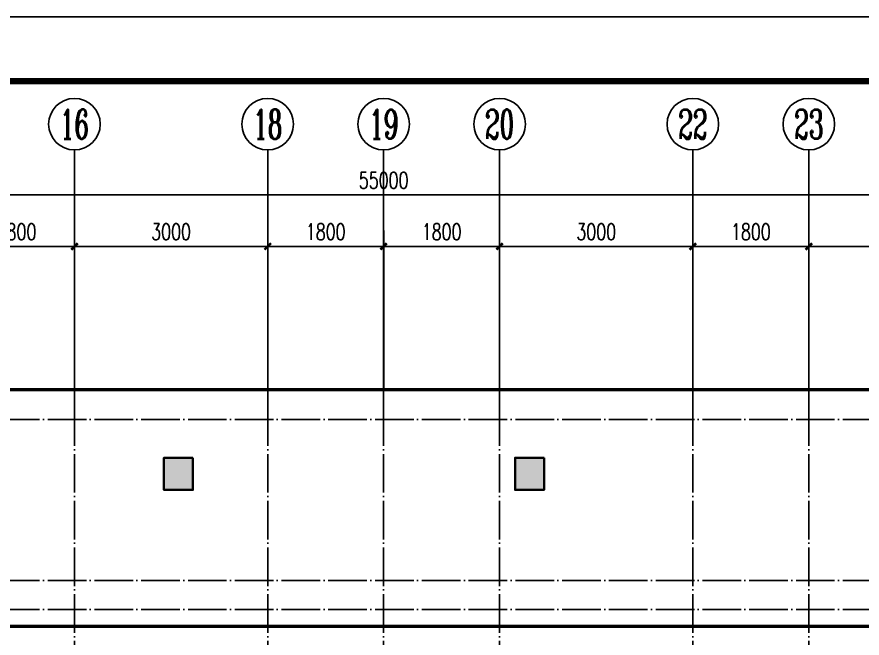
# Model space of a CAD drawing. Extents: x 393367 to 3005760, y 4998 to 826018.
# Drawn here: x 2370214 to 2383334, y 577709 to 587362 of the extents above; entities that cross this region are included whole.
import ezdxf
from ezdxf.enums import TextEntityAlignment as Align

# ---------------------------------------------------------------- set-up
doc = ezdxf.new("R2010")
doc.units = 0
doc.header["$LTSCALE"] = 1000
doc.linetypes.add('DASH', pattern=[0.35, 0.25, -0.1])
doc.linetypes.add('DOTE', pattern=[2.42, 2, -0.2, 0.02, -0.2])
doc.layers.get('0').update_dxf_attribs({"linetype": 'CONTINUOUS'})
doc.layers.get('Defpoints').update_dxf_attribs({"linetype": 'CONTINUOUS'})
for name, color, linetype in [('-TK', 7, 'CONTINUOUS'), ('AXIS', 3, 'CONTINUOUS'), ('AXIS_TEXT', 7, 'CONTINUOUS'), ('COLU', 7, 'CONTINUOUS'), ('COLU_HATCH', 251, 'CONTINUOUS'), ('DOTE', 8, 'DOTE'), ('S-引出线', 40, 'CONTINUOUS')]:
    doc.layers.add(name, color=color, linetype=linetype)
doc.layers.add('yichutu', color=7, linetype='CONTINUOUS', true_color=0xffffff, plot=False)
doc.styles.add('_TCH_AXIS', font='COMPLEX', dxfattribs={"bigfont": 'GBCBIG'})
doc.styles.add('_TCH_DIM_T3', font='SIMPLEX', dxfattribs={"width": 0.705882, "bigfont": 'GBCBIG'})
doc.styles.add('COMPLEX', font='COMPLEX')
doc.dimstyles.new('_TCH_ARCH&&100', dxfattribs={"dimtxt": 255, "dimasz": 100, "dimexe": 250, "dimexo": 300, "dimgap": 100, "dimtad": 1, "dimdec": 0, "dimzin": 0, "dimdsep": 46, "dimtxsty": '_TCH_DIM_T3', "dimblk": 'ARCHTICK', "dimcen": 0.09, "dimclrt": 7, "dimazin": 2, "dimtfac": 1, "dimtdec": 0, "dimtix": 1, "dimtmove": 2, "dimatfit": 3, "dimldrblk": 'ARCHTICK', "dimfxl": 1, "dimtolj": 1, "dimtzin": 0, "dimarcsym": 0})

# ---------------------------------------------------------------- blocks, each defined once
blk = doc.blocks.new('A1')
blk.add_lwpolyline([(0, 59400), (0, 0), (84100, 0), (84100, 59400)], close=True)
at = {"const_width": 100}
blk.add_lwpolyline([(2500, 58400), (2500, 1000), (83100, 1000), (83100, 58400)], close=True, dxfattribs=at)
blk = doc.blocks.new('_ArchTick')
at = {"color": 0, "linetype": 'ByBlock', "const_width": 0.4}
blk.add_lwpolyline([(-0.5, -0.5), (0.5, 0.5)], dxfattribs=at)
blk = doc.blocks.new('*D3531')
at = {"layer": 'AXIS', "color": 0, "lineweight": -2}
for p, q in [((2382507, 581595), (2382507, 584045)), ((2385707, 581595), (2385707, 584045)), ((2382507, 583795), (2385707, 583795))]:
    blk.add_line(p, q, dxfattribs=at)
at = {"layer": 'Defpoints', "color": 0}
for p in [(2385707, 583795), (2382507, 581295), (2385707, 581295)]:
    blk.add_point(p, dxfattribs=at)
at = {"layer": 'AXIS', "color": 0, "lineweight": -2, "xscale": 100, "yscale": 100, "zscale": 100, "rotation": 180}
blk.add_blockref('_ArchTick', (2382507, 583795), dxfattribs=at)
at = {"layer": 'AXIS', "color": 0, "lineweight": -2, "xscale": 100, "yscale": 100, "zscale": 100}
blk.add_blockref('_ArchTick', (2385707, 583795), dxfattribs=at)
at = {"layer": 'AXIS', "color": 7, "insert": (2384107, 584023), "char_height": 255, "attachment_point": 5, "style": '_TCH_DIM_T3'}
blk.add_mtext('\\A1;3200', dxfattribs=at)
blk = doc.blocks.new('*D3532')
at = {"layer": 'AXIS', "color": 0, "lineweight": -2}
for p, q in [((2380707, 581595), (2380707, 584045)), ((2382507, 581595), (2382507, 584045)), ((2380707, 583795), (2382507, 583795))]:
    blk.add_line(p, q, dxfattribs=at)
at = {"layer": 'Defpoints', "color": 0}
for p in [(2382507, 583795), (2380707, 581295), (2382507, 581295)]:
    blk.add_point(p, dxfattribs=at)
at = {"layer": 'AXIS', "color": 0, "lineweight": -2, "xscale": 100, "yscale": 100, "zscale": 100, "rotation": 180}
blk.add_blockref('_ArchTick', (2380707, 583795), dxfattribs=at)
at = {"layer": 'AXIS', "color": 0, "lineweight": -2, "xscale": 100, "yscale": 100, "zscale": 100}
blk.add_blockref('_ArchTick', (2382507, 583795), dxfattribs=at)
at = {"layer": 'AXIS', "color": 7, "insert": (2381607, 584023), "char_height": 255, "attachment_point": 5, "style": '_TCH_DIM_T3'}
blk.add_mtext('\\A1;1800', dxfattribs=at)
blk = doc.blocks.new('*D3533')
at = {"layer": 'AXIS', "color": 0, "lineweight": -2}
for p, q in [((2377707, 581595), (2377707, 584045)), ((2380707, 581595), (2380707, 584045)), ((2377707, 583795), (2380707, 583795))]:
    blk.add_line(p, q, dxfattribs=at)
at = {"layer": 'Defpoints', "color": 0}
for p in [(2380707, 583795), (2377707, 581295), (2380707, 581295)]:
    blk.add_point(p, dxfattribs=at)
at = {"layer": 'AXIS', "color": 0, "lineweight": -2, "xscale": 100, "yscale": 100, "zscale": 100, "rotation": 180}
blk.add_blockref('_ArchTick', (2377707, 583795), dxfattribs=at)
at = {"layer": 'AXIS', "color": 0, "lineweight": -2, "xscale": 100, "yscale": 100, "zscale": 100}
blk.add_blockref('_ArchTick', (2380707, 583795), dxfattribs=at)
at = {"layer": 'AXIS', "color": 7, "insert": (2379207, 584023), "char_height": 255, "attachment_point": 5, "style": '_TCH_DIM_T3'}
blk.add_mtext('\\A1;3000', dxfattribs=at)
blk = doc.blocks.new('*D3534')
at = {"layer": 'AXIS', "color": 0, "lineweight": -2}
for p, q in [((2375907, 581595), (2375907, 584045)), ((2377707, 581595), (2377707, 584045)), ((2375907, 583795), (2377707, 583795))]:
    blk.add_line(p, q, dxfattribs=at)
at = {"layer": 'Defpoints', "color": 0}
for p in [(2377707, 583795), (2375907, 581295), (2377707, 581295)]:
    blk.add_point(p, dxfattribs=at)
at = {"layer": 'AXIS', "color": 0, "lineweight": -2, "xscale": 100, "yscale": 100, "zscale": 100, "rotation": 180}
blk.add_blockref('_ArchTick', (2375907, 583795), dxfattribs=at)
at = {"layer": 'AXIS', "color": 0, "lineweight": -2, "xscale": 100, "yscale": 100, "zscale": 100}
blk.add_blockref('_ArchTick', (2377707, 583795), dxfattribs=at)
at = {"layer": 'AXIS', "color": 7, "insert": (2376807, 584023), "char_height": 255, "attachment_point": 5, "style": '_TCH_DIM_T3'}
blk.add_mtext('\\A1;1800', dxfattribs=at)
blk = doc.blocks.new('*D3576')
at = {"layer": 'AXIS', "color": 0, "lineweight": -2}
for p, q in [((2369307, 581595), (2369307, 584045)), ((2371107, 581595), (2371107, 584045)), ((2369307, 583795), (2371107, 583795))]:
    blk.add_line(p, q, dxfattribs=at)
at = {"layer": 'Defpoints', "color": 0}
for p in [(2371107, 583795), (2369307, 581295), (2371107, 581295)]:
    blk.add_point(p, dxfattribs=at)
at = {"layer": 'AXIS', "color": 0, "lineweight": -2, "xscale": 100, "yscale": 100, "zscale": 100, "rotation": 180}
blk.add_blockref('_ArchTick', (2369307, 583795), dxfattribs=at)
at = {"layer": 'AXIS', "color": 0, "lineweight": -2, "xscale": 100, "yscale": 100, "zscale": 100}
blk.add_blockref('_ArchTick', (2371107, 583795), dxfattribs=at)
at = {"layer": 'AXIS', "color": 7, "insert": (2370207, 584023), "char_height": 255, "attachment_point": 5, "style": '_TCH_DIM_T3'}
blk.add_mtext('\\A1;1800', dxfattribs=at)
blk = doc.blocks.new('*D3577')
at = {"layer": 'AXIS', "color": 0, "lineweight": -2}
for p, q in [((2371107, 581595), (2371107, 584045)), ((2374107, 581595), (2374107, 584045)), ((2371107, 583795), (2374107, 583795))]:
    blk.add_line(p, q, dxfattribs=at)
at = {"layer": 'Defpoints', "color": 0}
for p in [(2374107, 583795), (2371107, 581295), (2374107, 581295)]:
    blk.add_point(p, dxfattribs=at)
at = {"layer": 'AXIS', "color": 0, "lineweight": -2, "xscale": 100, "yscale": 100, "zscale": 100, "rotation": 180}
blk.add_blockref('_ArchTick', (2371107, 583795), dxfattribs=at)
at = {"layer": 'AXIS', "color": 0, "lineweight": -2, "xscale": 100, "yscale": 100, "zscale": 100}
blk.add_blockref('_ArchTick', (2374107, 583795), dxfattribs=at)
at = {"layer": 'AXIS', "color": 7, "insert": (2372607, 584023), "char_height": 255, "attachment_point": 5, "style": '_TCH_DIM_T3'}
blk.add_mtext('\\A1;3000', dxfattribs=at)
blk = doc.blocks.new('*D3578')
at = {"layer": 'AXIS', "color": 0, "lineweight": -2}
for p, q in [((2374107, 581595), (2374107, 584045)), ((2375907, 581595), (2375907, 584045)), ((2374107, 583795), (2375907, 583795))]:
    blk.add_line(p, q, dxfattribs=at)
at = {"layer": 'Defpoints', "color": 0}
for p in [(2375907, 583795), (2374107, 581295), (2375907, 581295)]:
    blk.add_point(p, dxfattribs=at)
at = {"layer": 'AXIS', "color": 0, "lineweight": -2, "xscale": 100, "yscale": 100, "zscale": 100, "rotation": 180}
blk.add_blockref('_ArchTick', (2374107, 583795), dxfattribs=at)
at = {"layer": 'AXIS', "color": 0, "lineweight": -2, "xscale": 100, "yscale": 100, "zscale": 100}
blk.add_blockref('_ArchTick', (2375907, 583795), dxfattribs=at)
at = {"layer": 'AXIS', "color": 7, "insert": (2375007, 584023), "char_height": 255, "attachment_point": 5, "style": '_TCH_DIM_T3'}
blk.add_mtext('\\A1;1800', dxfattribs=at)
blk = doc.blocks.new('*D3579')
at = {"layer": 'AXIS', "color": 0, "lineweight": -2}
for p, q in [((2348407, 581595), (2348407, 584845)), ((2403407, 581595), (2403407, 584845)), ((2348407, 584595), (2403407, 584595))]:
    blk.add_line(p, q, dxfattribs=at)
at = {"layer": 'Defpoints', "color": 0}
for p in [(2403407, 584595), (2348407, 581295), (2403407, 581295)]:
    blk.add_point(p, dxfattribs=at)
at = {"layer": 'AXIS', "color": 0, "lineweight": -2, "xscale": 100, "yscale": 100, "zscale": 100, "rotation": 180}
blk.add_blockref('_ArchTick', (2348407, 584595), dxfattribs=at)
at = {"layer": 'AXIS', "color": 0, "lineweight": -2, "xscale": 100, "yscale": 100, "zscale": 100}
blk.add_blockref('_ArchTick', (2403407, 584595), dxfattribs=at)
at = {"layer": 'AXIS', "color": 7, "insert": (2375907, 584823), "char_height": 255, "attachment_point": 5, "style": '_TCH_DIM_T3'}
blk.add_mtext('\\A1;55000', dxfattribs=at)
blk = doc.blocks.new('_axiso')
blk.add_circle((0, 0), 0.5)
at = {"layer": 'AXIS_TEXT', "style": 'COMPLEX', "width": 1.041667}
blk.add_attdef('A', text='', height=0.56, dxfattribs=at).set_placement((-0.25, -0.28), (0.25, -0.28), align=Align.FIT)
blk = doc.blocks.new('yct-841-594-84100-59400-100-1000')
at = {"layer": 'yichutu', "color": 7, "true_color": 0xffffff}
blk.add_lwpolyline([(0, 0), (0, 59400), (84100, 59400), (84100, 0)], close=True, dxfattribs=at)

msp = doc.modelspace()

# ---------------------------------------------------------------- hatches: boundary and pattern name
at = {"layer": 'COLU_HATCH'}
for points in [[(2372946.28094, 580511.464), (2372496.28094, 580511.464), (2372496.28094, 580011.464), (2372946.28094, 580011.464)], [(2378396.28094, 580511.464), (2377946.28094, 580511.464), (2377946.28094, 580011.464), (2378396.28094, 580011.464)]]:
    msp.add_hatch(color=256, dxfattribs=at).paths.add_polyline_path(points)

# ---------------------------------------------------------------- linework, layer by layer
at = {"layer": 'AXIS'}
for p, q in [((2371106.7542, 581295.24995), (2371106.7542, 585295.24995)), ((2374106.7542, 581295.24995), (2374106.7542, 585295.24995)), ((2375906.7542, 581295.24995), (2375906.7542, 585295.24995)), ((2377706.7542, 581295.24995), (2377706.7542, 585295.24995)), ((2380706.7542, 581295.24995), (2380706.7542, 585295.24995)), ((2382506.7542, 581295.24995), (2382506.7542, 585295.24995))]:
    msp.add_line(p, q, dxfattribs=at)
at = {"layer": 'COLU', "lineweight": 35}
for points in [[(2372946.28094, 580511.464), (2372496.28094, 580511.464), (2372496.28094, 580011.464), (2372946.28094, 580011.464)], [(2378396.28094, 580511.464), (2377946.28094, 580511.464), (2377946.28094, 580011.464), (2378396.28094, 580011.464)]]:
    msp.add_lwpolyline(points, close=True, dxfattribs=at)
at = {"layer": 'DOTE', "linetype": 'DOTE', "ltscale": 0.3}
for p, q in [((2371106.7542, 581295.24995), (2371106.7542, 572504.96449)), ((2374106.7542, 581295.24995), (2374106.7542, 572504.96449)), ((2375906.7542, 581295.24995), (2375906.7542, 565742.59672)), ((2377706.7542, 581295.24995), (2377706.7542, 572504.96449)), ((2380706.7542, 581295.24995), (2380706.7542, 572504.96449)), ((2382506.7542, 581295.24995), (2382506.7542, 565742.59672)), ((2348185.81868, 581104.9645), (2403862.55658, 581104.9645)), ((2348185.81868, 578604.9645), (2403862.55658, 578604.9645)), ((2348185.81868, 578154.9645), (2403862.55658, 578154.9645))]:
    msp.add_line(p, q, dxfattribs=at)
at = {"layer": 'S-引出线', "linetype": 'DASH', "const_width": 50}
msp.add_lwpolyline([(2349358.02383, 581570.26359), (2401782.23499, 581570.26359), (2401782.23499, 577891.22179), (2349358.02383, 577891.22179)], close=True, dxfattribs=at)

# ---------------------------------------------------------------- block references
at = {"layer": '-TK'}
msp.add_blockref('A1', (2339893.38356, 527962.12225), dxfattribs=at)
at = {"layer": 'AXIS'}
ref = msp.add_blockref('_axiso', (2371106.7542, 585695.24995), dxfattribs=dict(at, xscale=800, yscale=800, zscale=800))
ref.add_attrib('A', '16', dxfattribs={"layer": 'AXIS_TEXT', "height": 452.54834, "style": '_TCH_AXIS', "width": 0.724138}).set_placement((2370880.48003, 585468.97578), (2371333.02837, 585468.97578), align=Align.FIT)
ref = msp.add_blockref('_axiso', (2374106.7542, 585695.24995), dxfattribs=dict(at, xscale=800, yscale=800, zscale=800))
ref.add_attrib('A', '18', dxfattribs={"layer": 'AXIS_TEXT', "height": 452.54834, "style": '_TCH_AXIS', "width": 0.724138}).set_placement((2373880.48003, 585468.97578), (2374333.02837, 585468.97578), align=Align.FIT)
ref = msp.add_blockref('_axiso', (2375906.7542, 585695.24995), dxfattribs=dict(at, xscale=800, yscale=800, zscale=800))
ref.add_attrib('A', '19', dxfattribs={"layer": 'AXIS_TEXT', "height": 452.54834, "style": '_TCH_AXIS', "width": 0.724138}).set_placement((2375680.48003, 585468.97578), (2376133.02837, 585468.97578), align=Align.FIT)
ref = msp.add_blockref('_axiso', (2377706.7542, 585695.24995), dxfattribs=dict(at, xscale=800, yscale=800, zscale=800))
ref.add_attrib('A', '20', dxfattribs={"layer": 'AXIS_TEXT', "height": 452.54834, "style": '_TCH_AXIS', "width": 0.617647}).set_placement((2377480.48003, 585468.97578), (2377933.02837, 585468.97578), align=Align.FIT)
ref = msp.add_blockref('_axiso', (2380706.7542, 585695.24995), dxfattribs=dict(at, xscale=800, yscale=800, zscale=800))
ref.add_attrib('A', '22', dxfattribs={"layer": 'AXIS_TEXT', "height": 452.54834, "style": '_TCH_AXIS', "width": 0.617647}).set_placement((2380480.48003, 585468.97578), (2380933.02837, 585468.97578), align=Align.FIT)
ref = msp.add_blockref('_axiso', (2382506.7542, 585695.24995), dxfattribs=dict(at, xscale=800, yscale=800, zscale=800))
ref.add_attrib('A', '23', dxfattribs={"layer": 'AXIS_TEXT', "height": 452.54834, "style": '_TCH_AXIS', "width": 0.617647}).set_placement((2382280.48003, 585468.97578), (2382733.02837, 585468.97578), align=Align.FIT)
at = {"layer": 'yichutu'}
msp.add_blockref('yct-841-594-84100-59400-100-1000', (2339893.38356, 527962.12225), dxfattribs=at)

# ---------------------------------------------------------------- dimensions: what is measured, and where the dimension line sits
at = {"layer": 'AXIS'}
for p1, p2, distance, picture, middle in [((2348406.7542, 581295.24995), (2403406.7542, 581295.24995), 3300, '*D3579', (2375906.7542, 584822.74995)), ((2369306.7542, 581295.24995), (2371106.7542, 581295.24995), 2500, '*D3576', (2370206.7542, 584022.74995)), ((2371106.7542, 581295.24995), (2374106.7542, 581295.24995), 2500, '*D3577', (2372606.7542, 584022.74995)), ((2374106.7542, 581295.24995), (2375906.7542, 581295.24995), 2500, '*D3578', (2375006.7542, 584022.74995)), ((2375906.7542, 581295.24995), (2377706.7542, 581295.24995), 2500, '*D3534', (2376806.7542, 584022.74995)), ((2377706.7542, 581295.24995), (2380706.7542, 581295.24995), 2500, '*D3533', (2379206.7542, 584022.74995)), ((2380706.7542, 581295.24995), (2382506.7542, 581295.24995), 2500, '*D3532', (2381606.7542, 584022.74995)), ((2382506.7542, 581295.24995), (2385706.7542, 581295.24995), 2500, '*D3531', (2384106.7542, 584022.74995))]:
    dim = msp.add_aligned_dim(p1=p1, p2=p2, distance=distance, dimstyle='_TCH_ARCH&&100', dxfattribs=at)
    dim.commit()
    dim.dimension.update_dxf_attribs({"geometry": picture, "text_midpoint": middle})

doc.saveas('drawing.dxf')
